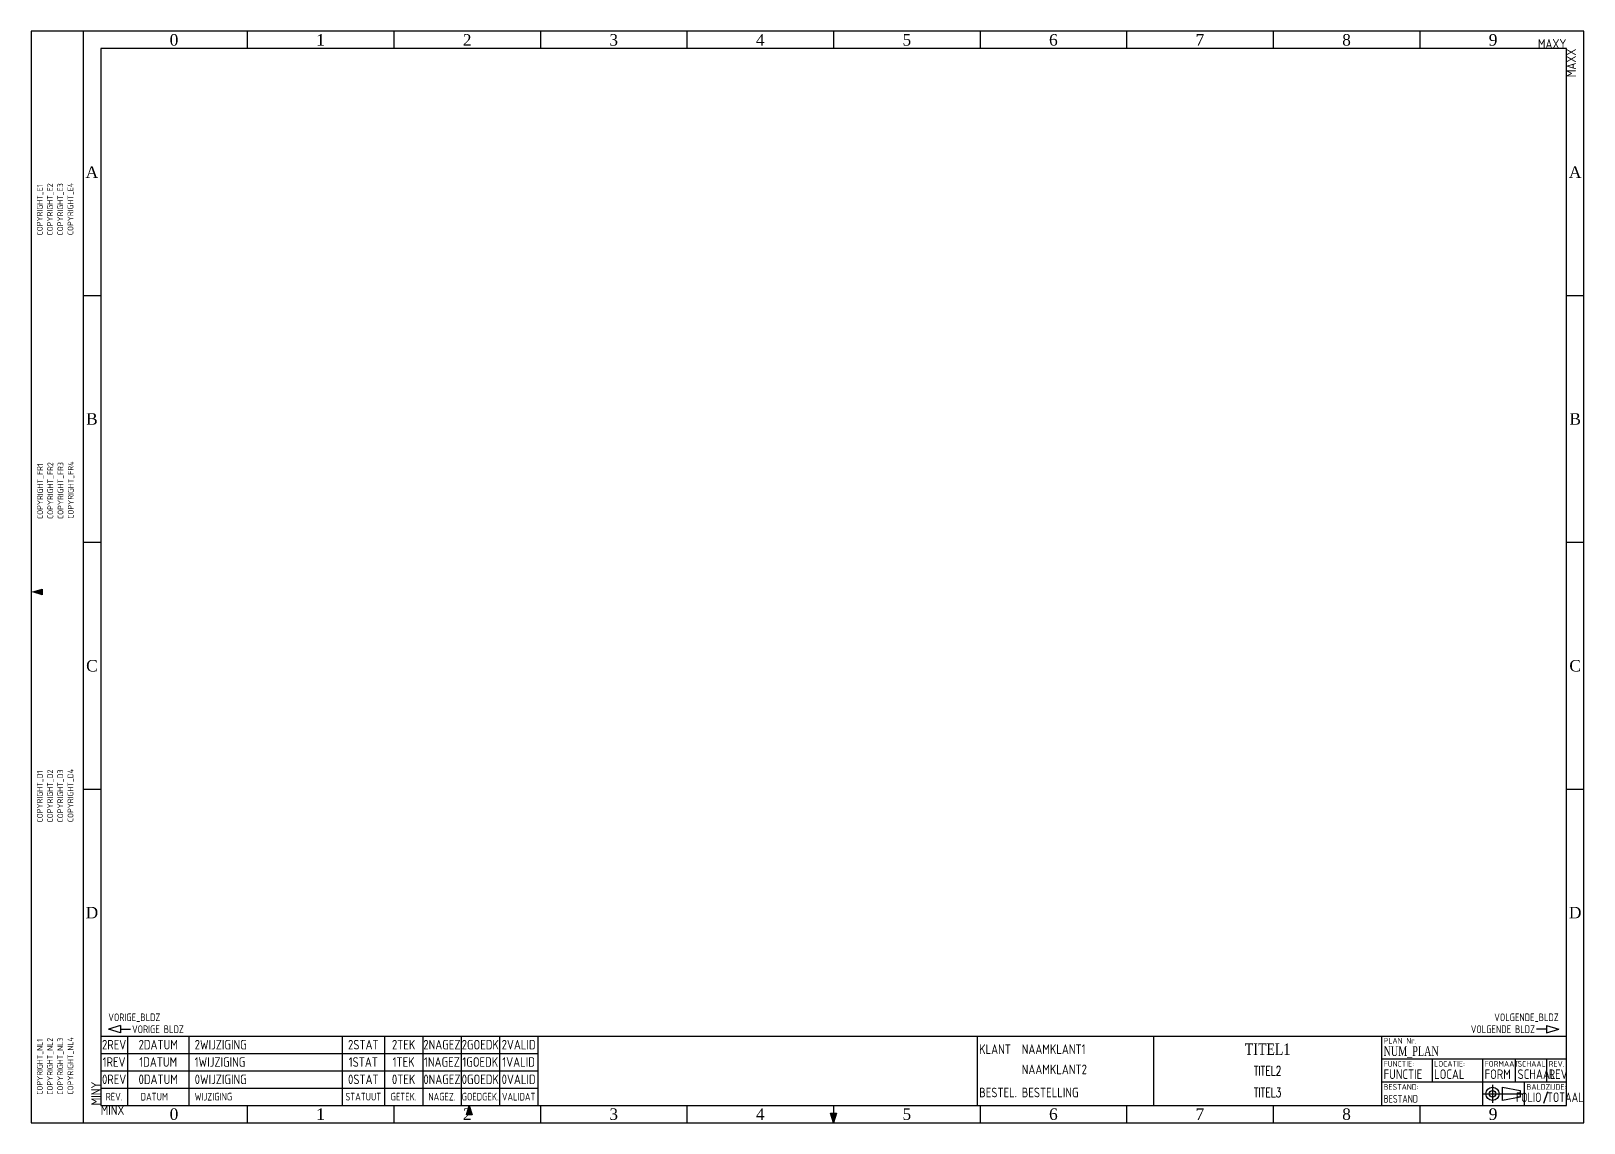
# Model space of a CAD drawing. Header units: millimetres. Extents: x 0 to 405, y 0 to 285.
import ezdxf
from ezdxf.enums import TextEntityAlignment as Align

# ---------------------------------------------------------------- set-up
doc = ezdxf.new("R2010")
doc.units = ezdxf.units.MM
doc.layers.add('CADRE-TXT', color=7, linetype='Continuous')
doc.layers.add('CARTOUCHE', color=6, linetype='Continuous')
doc.styles.add('NET2_5', font='isocp.shx', dxfattribs={"width": 0.9, "height": 2.5})
doc.styles.add('NET_1_5', font='isocp.shx', dxfattribs={"width": 0.9, "height": 1.5})
doc.styles.add('NET_2', font='isocp.shx', dxfattribs={"width": 0.9, "height": 2})
doc.styles.add('ROMANS', font='romans', dxfattribs={"height": 2})
doc.styles.add('TIMES', font='TIMES.TTF')

msp = doc.modelspace()

# ---------------------------------------------------------------- hatches: boundary and pattern name
for points in [[(0.42, 138.39), (2.92, 137.64), (2.92, 139.14)], [(114.29, 4.58), (113.54, 2.08), (115.04, 2.08)], [(209.29, 0), (210.04, 2.5), (208.54, 2.5)]]:
    msp.add_hatch(color=6).paths.add_polyline_path(points)

# ---------------------------------------------------------------- linework, layer by layer
at = {"color": 6}
for p, q in [((0.42, 138.39), (2.92, 139.14)), ((2.92, 137.64), (0.42, 138.39)), ((113.54, 2.08), (114.29, 4.58)), ((114.29, 4.58), (115.04, 2.08)), ((209.29, 0), (208.54, 2.5)), ((210.04, 2.5), (209.29, 0))]:
    msp.add_line(p, q, dxfattribs=at)
at = {"color": 6, "ltscale": 0.5}
for p, q in [((2.92, 139.14), (2.92, 137.64)), ((115.04, 2.08), (113.54, 2.08)), ((208.54, 2.5), (210.04, 2.5))]:
    msp.add_line(p, q, dxfattribs=at)
at = {"layer": 'CADRE-TXT', "color": 9}
for p, q in [((23.34, 25.4), (20.16, 24.42)), ((23.34, 23.45), (20.16, 24.42)), ((23.34, 25.4), (23.34, 23.45)), ((23.34, 24.42), (25.91, 24.42)), ((395.24, 24.42), (392.67, 24.42)), ((395.24, 25.4), (395.24, 23.45)), ((395.24, 25.4), (398.42, 24.42)), ((395.24, 23.45), (398.42, 24.42)), ((381.16, 9.94), (381.16, 5.25)), ((394.54, 5.18), (395.54, 8.18)), ((378.81, 7.59), (389.01, 7.59))]:
    msp.add_line(p, q, dxfattribs=at)
at = {"layer": 'CADRE-TXT', "color": 6}
for p, q in [((18.16, 22.65), (196.44, 22.65)), ((25.16, 22.65), (25.16, 4.58)), ((41.16, 22.65), (41.16, 4.58)), ((81.16, 22.65), (81.16, 4.58)), ((92.16, 22.65), (92.16, 4.58)), ((102.16, 22.65), (102.16, 4.58)), ((112.16, 22.65), (112.16, 4.58)), ((122.16, 22.65), (122.16, 4.58)), ((132.16, 22.65), (132.16, 4.58)), ((196.44, 22.65), (400.42, 22.65)), ((246.76, 22.65), (246.76, 4.58)), ((292.74, 22.65), (292.74, 4.58)), ((352.23, 22.65), (352.23, 4.58)), ((18.16, 18.13), (132.16, 18.13)), ((400.42, 16.63), (352.23, 16.63)), ((365.41, 16.63), (365.41, 10.61)), ((378.58, 16.63), (378.58, 4.58)), ((387.18, 10.61), (387.18, 16.63)), ((395.3, 10.61), (395.3, 16.63)), ((18.16, 13.62), (132.16, 13.62)), ((18.16, 9.1), (132.16, 9.1)), ((400.42, 10.61), (352.23, 10.61)), ((389.5, 4.58), (389.5, 10.61))]:
    msp.add_line(p, q, dxfattribs=at)
at = {"layer": 'CADRE-TXT', "color": 1}
msp.add_lwpolyline([(383.78, 5.86), (383.78, 9.33), (388.4, 8.46), (388.4, 6.73)], close=True, dxfattribs=at)
for radius in [1.73, 0.864]:
    msp.add_circle((381.16, 7.59), radius, dxfattribs=at)
at = {"layer": 'CARTOUCHE'}
msp.add_line((13.58, 284.58), (13.58, 0), dxfattribs=at)
at = {"layer": 'CARTOUCHE', "color": 1}
for p, q in [((56.39, 284.58), (56.39, 280)), ((94.61, 284.58), (94.61, 280)), ((132.84, 284.58), (132.84, 280)), ((171.06, 284.58), (171.06, 280)), ((209.29, 284.58), (209.29, 280)), ((247.52, 284.58), (247.52, 280)), ((285.74, 284.58), (285.74, 280)), ((323.97, 284.58), (323.97, 280)), ((362.19, 284.58), (362.19, 280)), ((13.58, 215.66), (18.16, 215.66)), ((400.42, 215.66), (405, 215.66)), ((13.58, 151.33), (18.16, 151.33)), ((400.42, 151.33), (405, 151.33)), ((13.58, 86.99), (18.16, 86.99)), ((400.42, 86.99), (405, 86.99)), ((56.39, 4.58), (56.39, 0)), ((94.61, 4.58), (94.61, 0)), ((94.61, 4.58), (94.61, 0)), ((132.84, 4.58), (132.84, 0)), ((171.06, 4.58), (171.06, 0)), ((209.29, 4.58), (209.29, 0)), ((247.52, 4.58), (247.52, 0)), ((285.74, 4.58), (285.74, 0)), ((323.97, 4.58), (323.97, 0)), ((362.19, 4.58), (362.19, 0))]:
    msp.add_line(p, q, dxfattribs=at)
at = {"layer": 'CARTOUCHE'}
for points in [[(0, 0), (405, 0), (405, 284.58), (0, 284.58)], [(18.16, 4.58), (400.42, 4.58), (400.42, 280), (18.16, 280)]]:
    msp.add_lwpolyline(points, close=True, dxfattribs=at)

# ---------------------------------------------------------------- texts
at = {"layer": 'CADRE-TXT', "color": 9, "style": 'TIMES'}
for s, p in [('0', (37.28, 282.29)), ('1', (75.5, 282.29)), ('2', (113.73, 282.29)), ('3', (151.95, 282.29)), ('4', (190.18, 282.29)), ('5', (228.4, 282.29)), ('6', (266.63, 282.29)), ('7', (304.85, 282.29)), ('8', (343.08, 282.29)), ('9', (381.3, 282.29)), ('A', (15.87, 247.83)), ('A', (402.71, 247.83)), ('B', (15.87, 183.49)), ('B', (402.71, 183.49)), ('C', (15.87, 119.16)), ('C', (402.71, 119.16)), ('D', (15.87, 54.82)), ('D', (402.71, 54.82)), ('0', (37.28, 2.29)), ('1', (75.5, 2.29)), ('2', (113.73, 2.29)), ('3', (151.95, 2.29)), ('4', (190.18, 2.29)), ('5', (228.4, 2.29)), ('6', (266.63, 2.29)), ('7', (304.85, 2.29)), ('8', (343.08, 2.29)), ('9', (381.3, 2.29))]:
    msp.add_text(s, height=3, dxfattribs=at).set_placement(p, align=Align.MIDDLE_CENTER)
at = {"layer": 'CADRE-TXT', "color": 9, "style": 'NET_2', "width": 0.9}
for s, p in [('VORIGE BLDZ', (26.35, 24.42)), ('WIJZIGING', (42.67, 6.84))]:
    msp.add_text(s, height=2, dxfattribs=at).set_placement(p, align=Align.MIDDLE_LEFT)
msp.add_text('VOLGENDE BLDZ', height=2, dxfattribs=at).set_placement((392.23, 24.42), align=Align.MIDDLE_RIGHT)
at = {"layer": 'CADRE-TXT', "color": 9, "width": 0.9}
for s, height, style, p in [('KLANT', 2.5, 'NET2_5', (247.27, 17.22)), ('PLAN Nr.', 1.5, 'NET_1_5', (352.74, 20.22)), ('FUNCTIE:', 1.5, 'NET_1_5', (352.74, 14.2)), ('LOCATIE:', 1.5, 'NET_1_5', (365.92, 14.2)), ('FORMAAT', 1.5, 'NET_1_5', (379.09, 14.2)), ('SCHAAL:', 1.5, 'NET_1_5', (387.69, 14.2)), ('REV.', 1.5, 'NET_1_5', (395.81, 14.2)), ('BESTEL.', 2.5, 'NET2_5', (247.27, 5.93)), ('BESTAND:', 1.5, 'NET_1_5', (352.74, 8.18)), ('BALDZIJDE:', 1.5, 'NET_1_5', (390.01, 8.18))]:
    msp.add_text(s, height=height, dxfattribs=dict(at, style=style)).set_placement(p, align=Align.BOTTOM_LEFT)
at = {"layer": 'CADRE-TXT', "color": 9, "style": 'NET_2', "width": 0.9}
for s, p in [('REV.', (21.66, 6.84)), ('DATUM', (32.16, 6.84)), ('STATUUT', (86.66, 6.84)), ('GETEK.', (97.16, 6.84)), ('NAGEZ.', (107.16, 6.84)), ('GOEDGEK.', (117.16, 6.84)), ('VALIDAT', (127.16, 6.84))]:
    msp.add_text(s, height=2, dxfattribs=at).set_placement(p, align=Align.MIDDLE_CENTER)
at = {"layer": 'CADRE-TXT', "color": 9, "style": 'NET2_5', "width": 0.9, "flags": 11}
msp.add_attdef('MAXY', text='275.4175', height=2.5, dxfattribs=at).set_placement((400.42, 280), align=Align.RIGHT)
msp.add_attdef('MAXX', text='382.2548', height=2.5, rotation=90, dxfattribs=at).set_placement((400.42, 280), align=Align.TOP_RIGHT)
at = {"layer": 'CADRE-TXT', "color": 1, "style": 'NET_1_5', "width": 0.9, "flags": 8}
for tag, p, s in [('COPYRIGHT_E1', (3.02, 231.34), 'This drawing is our intellectual property. '), ('COPYRIGHT_E2', (5.68, 231.34), 'Without our written  consent, it shall neither '), ('COPYRIGHT_E3', (8.35, 231.34), 'be copied in any manner,nor used for'), ('COPYRIGHT_E4', (11.02, 231.4), ' manufacturing,nor communicated to third parties.'), ('COPYRIGHT_FR1', (3.1, 157.42), 'Cet ouvrage est notre propriété intellectuelle. '), ('COPYRIGHT_FR2', (5.77, 157.42), 'Sans notre autorisation écrite, il ne peut ni être copié '), ('COPYRIGHT_FR3', (8.43, 157.42), "d'une manière quelconque, ni être utilisé pour la "), ('COPYRIGHT_FR4', (11.1, 157.48), 'fabrication, ni non plus être communiqué à des tiers.'), ('COPYRIGHT_D2', (5.7, 78.34), 'Sie darf ohne unsere schriftliche Zustimmung weder '), ('COPYRIGHT_D3', (8.37, 78.34), 'irgendwie kopiert noch zur Anfertigung des Werkes '), ('COPYRIGHT_D4', (11.03, 78.4), 'gebraucht oder Drittpersonen bekanntgegeben werden.'), ('COPYRIGHT_D1', (3.03, 78.34), 'Diese Darstellung ist unser geistiges Eigentum. '), ('COPYRIGHT_NL1', (3.02, 7.34), 'Alle plannen en dokumenten U overhandigd blijven '), ('COPYRIGHT_NL2', (5.68, 7.34), 'onze eigendom en mogen niet gereproduceerd of '), ('COPYRIGHT_NL3', (8.35, 7.34), 'medegedeeld worden aan derden zonder onze '), ('COPYRIGHT_NL4', (11.02, 7.4), 'uitdrukkelijke toestemming.')]:
    msp.add_attdef(tag, p, s, height=1.5, rotation=90, dxfattribs=at)
at = {"layer": 'CADRE-TXT', "color": 3, "flags": 8}
for tag, text, height, style, width, p in [('VORIGE_BLDZ', '00', 2, 'NET_2', 0.9, (20.16, 25.93)), ('NAAMKLANT1', '', 2.5, 'NET2_5', 0.9, (258.37, 17.22)), ('NAAMKLANT2', '', 2.5, 'NET2_5', 0.9, (258.37, 11.95)), ('FUNCTIE', '=', 2.5, 'NET2_5', 0.9, (352.74, 10.7)), ('LOCAL', '+', 2.5, 'NET2_5', 0.9, (365.92, 10.7)), ('FORM', 'A3', 2.5, 'NET2_5', 0.9, (379.09, 10.7)), ('SCHAAL', 'NA', 2.5, 'NET2_5', 0.9, (387.69, 10.7)), ('REV', '0', 2.5, 'NET2_5', 0.9, (395.81, 10.7)), ('BESTELLING', '', 2.5, 'NET2_5', 0.9, (258.37, 5.93)), ('BESTAND', '.DWG', 2, 'NET_2', 0.8, (352.74, 4.68)), ('TOTAAL', '10', 2.5, 'NET2_5', 0.85, (395.42, 4.68))]:
    msp.add_attdef(tag, text=text, height=height, dxfattribs=dict(at, style=style, width=width)).set_placement(p, align=Align.BOTTOM_LEFT)
for tag, text, height, style, width, p in [('VOLGENDE_BLDZ', '03', 2, 'NET_2', 0.9, (398.42, 25.93)), ('FOLIO', '01', 2.5, 'NET2_5', 0.85, (393.92, 4.68))]:
    msp.add_attdef(tag, text=text, height=height, dxfattribs=dict(at, style=style, width=width)).set_placement(p, align=Align.BOTTOM_RIGHT)
for tag, text, style, width, p in [('2REV', '', 'NET2_5', 0.9, (21.66, 20.39)), ('2DATUM', '', 'NET2_5', 0.9, (33.16, 20.39)), ('2STAT', '', 'NET2_5', 0.9, (86.66, 20.39)), ('2TEK', '', 'NET2_5', 0.9, (97.16, 20.39)), ('2NAGEZ', '', 'NET2_5', 0.9, (107.16, 20.39)), ('2GOEDK', '', 'NET2_5', 0.9, (117.16, 20.39)), ('2VALID', '', 'NET2_5', 0.9, (127.16, 20.39)), ('1REV', '', 'NET2_5', 0.9, (21.66, 15.88)), ('1DATUM', '', 'NET2_5', 0.9, (33.16, 15.88)), ('1STAT', '', 'NET2_5', 0.9, (86.66, 15.88)), ('1TEK', '', 'NET2_5', 0.9, (97.16, 15.88)), ('1NAGEZ', '', 'NET2_5', 0.9, (107.16, 15.88)), ('1GOEDK', '', 'NET2_5', 0.9, (117.16, 15.88)), ('1VALID', '', 'NET2_5', 0.9, (127.16, 15.88)), ('0REV', '0', 'NET2_5', 0.9, (21.66, 11.36)), ('0DATUM', '', 'NET2_5', 0.9, (33.16, 11.36)), ('0STAT', 'PRL', 'NET2_5', 0.9, (86.66, 11.36)), ('0TEK', '', 'NET2_5', 0.9, (97.16, 11.36)), ('0NAGEZ', '', 'NET2_5', 0.9, (107.16, 11.36)), ('0GOEDK', '', 'NET2_5', 0.9, (117.16, 11.36)), ('0VALID', '', 'NET2_5', 0.9, (127.16, 11.36)), ('TITEL2', '', 'ROMANS', 0.7, (322.49, 13.58)), ('TITEL3', '', 'ROMANS', 0.7, (322.49, 7.93))]:
    msp.add_attdef(tag, text=text, height=2.5, dxfattribs=dict(at, style=style, width=width)).set_placement(p, align=Align.MIDDLE_CENTER)
at = {"layer": 'CADRE-TXT', "color": 3, "style": 'NET2_5', "width": 0.9, "flags": 8}
for tag, text, p in [('2WIJZIGING', '', (42.67, 20.39)), ('1WIJZIGING', '', (42.67, 15.88)), ('0WIJZIGING', 'EERSTE UITGAVE', (42.67, 11.36))]:
    msp.add_attdef(tag, text=text, height=2.5, dxfattribs=at).set_placement(p, align=Align.MIDDLE_LEFT)
at = {"layer": 'CADRE-TXT', "color": 6, "style": 'TIMES', "width": 0.8, "flags": 8}
msp.add_attdef('TITEL1', text='', height=3, dxfattribs=at).set_placement((322.49, 19.22), align=Align.MIDDLE_CENTER)
at = {"layer": 'CADRE-TXT', "color": 6, "style": 'TIMES', "width": 0.7, "flags": 8}
msp.add_attdef('NUM_PLAN', text='', height=2.5, dxfattribs=at).set_placement((352.74, 16.72), align=Align.BOTTOM_LEFT)
at = {"layer": 'CADRE-TXT', "color": 9, "style": 'NET2_5', "width": 0.9, "flags": 11}
msp.add_attdef('MINY', (18.16, 4.58), '0', height=2.5, rotation=90, dxfattribs=at)
msp.add_attdef('MINX', text='0', height=2.5, dxfattribs=at).set_placement((18.16, 4.58), align=Align.TOP_LEFT)

doc.saveas('drawing.dxf')
